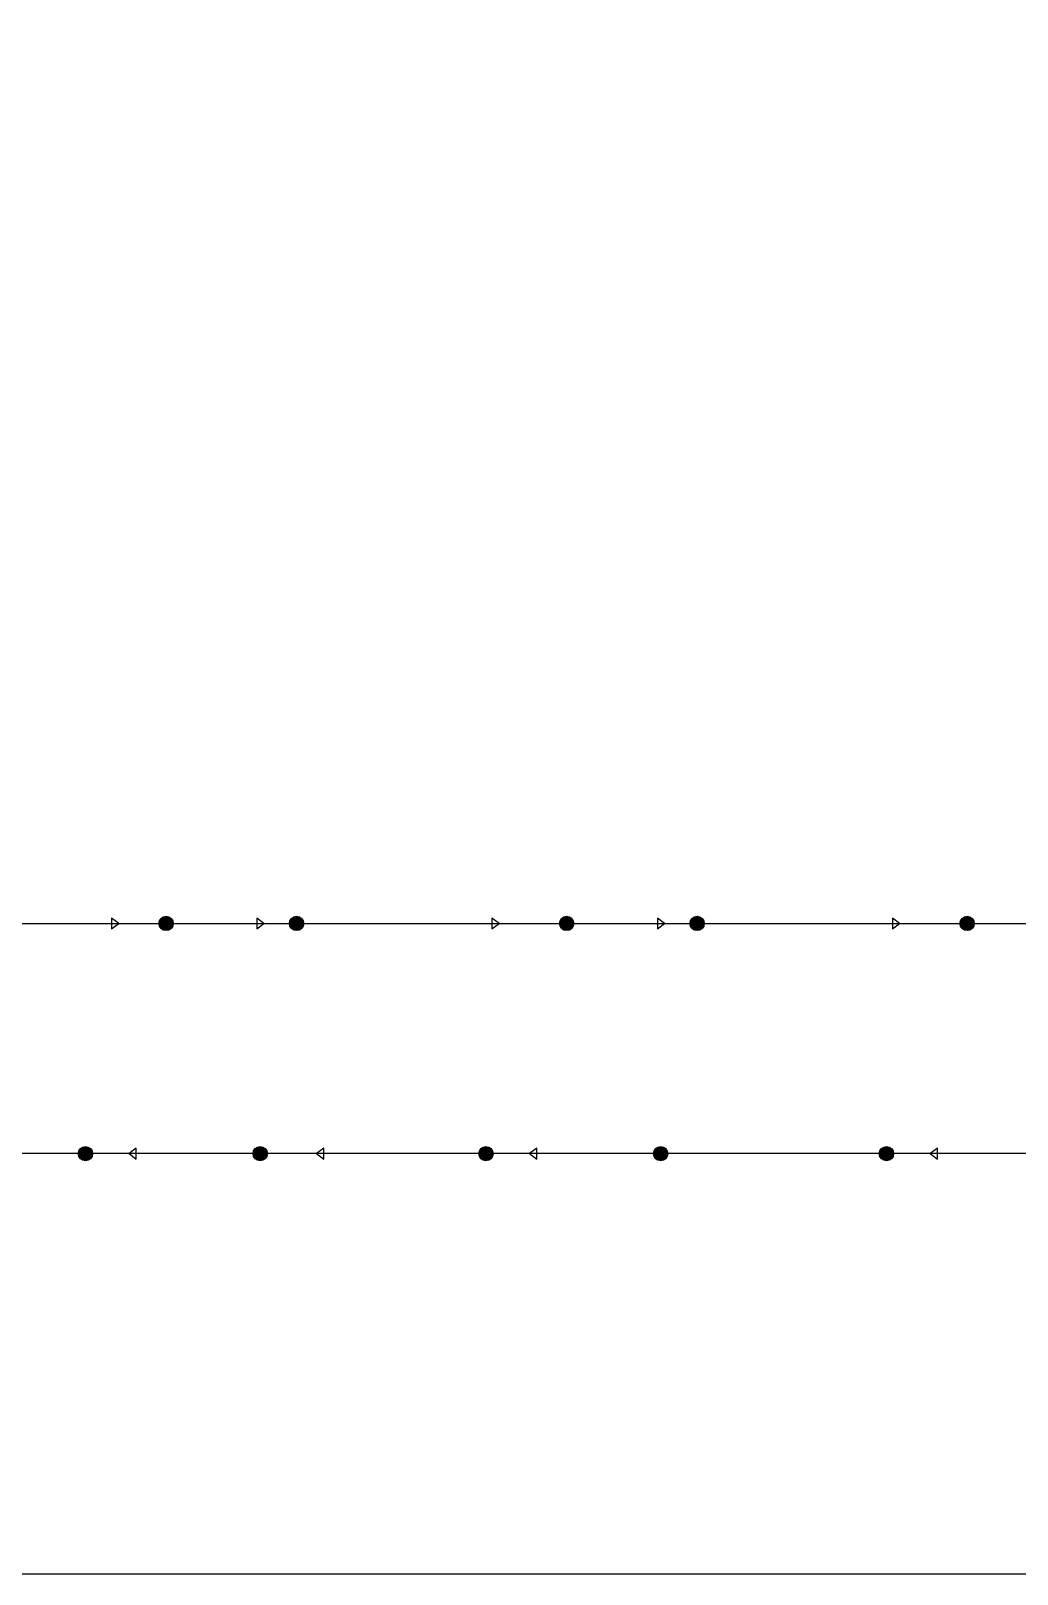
# Model space of a CAD drawing. Header units: millimetres. Extents: x -18594 to 273470, y -238787 to 48452.
# Drawn here: x 99544 to 113308, y -123855 to -102316 of the extents above; entities that cross this region are included whole.
import ezdxf

# ---------------------------------------------------------------- set-up
doc = ezdxf.new("R2010")
doc.units = ezdxf.units.MM
doc.layers.add('AM_BOR', color=4, linetype='Continuous', lineweight=25)
doc.layers.add('AM_VIEWS', color=1, linetype='Continuous', lineweight=25, plot=False)
doc.layers.add('Xref AGV layout$0$Ndc8_F_Fast', color=5, linetype='Continuous', true_color=0x0000ff)
doc.layers.add('Xref AGV layout$0$Ndc8_Point', color=7, linetype='Continuous', true_color=0x000080)

# ---------------------------------------------------------------- blocks, each defined once
blk = doc.blocks.new('Xref AGV layout')
at = {"layer": 'Xref AGV layout$0$Ndc8_Point'}
h = blk.add_hatch(color=256, dxfattribs=at)
edge = h.paths.add_edge_path(flags=0)
edge.add_arc((101431, -114774), 100, 0, 360)
h = blk.add_hatch(color=256, dxfattribs=at)
edge = h.paths.add_edge_path(flags=0)
edge.add_arc((103252, -114774), 100, 0, 360)
h = blk.add_hatch(color=256, dxfattribs=at)
edge = h.paths.add_edge_path(flags=0)
edge.add_arc((107021, -114774), 100, 0, 360)
h = blk.add_hatch(color=256, dxfattribs=at)
edge = h.paths.add_edge_path(flags=0)
edge.add_arc((108842, -114774), 100, 0, 360)
h = blk.add_hatch(color=256, dxfattribs=at)
edge = h.paths.add_edge_path(flags=0)
edge.add_arc((112611, -114774), 100, 0, 360)
h = blk.add_hatch(color=256, dxfattribs=at)
edge = h.paths.add_edge_path(flags=0)
edge.add_arc((100305, -117986), 100, 0, 360)
h = blk.add_hatch(color=256, dxfattribs=at)
edge = h.paths.add_edge_path(flags=0)
edge.add_arc((102744, -117986), 100, 0, 360)
h = blk.add_hatch(color=256, dxfattribs=at)
edge = h.paths.add_edge_path(flags=0)
edge.add_arc((105895, -117986), 100, 0, 360)
h = blk.add_hatch(color=256, dxfattribs=at)
edge = h.paths.add_edge_path(flags=0)
edge.add_arc((108334, -117986), 100, 0, 360)
h = blk.add_hatch(color=256, dxfattribs=at)
edge = h.paths.add_edge_path(flags=0)
edge.add_arc((111485, -117986), 100, 0, 360)
at = {"layer": 'Xref AGV layout$0$Ndc8_F_Fast'}
for points in [[(98782, -114774), (101431, -114774)], [(100769, -114774), (100669, -114699), (100669, -114849), (100769, -114774)], [(101431, -114774), (103252, -114774)], [(102797, -114774), (102697, -114699), (102697, -114849), (102797, -114774)], [(103252, -114774), (107021, -114774)], [(106079, -114774), (105979, -114699), (105979, -114849), (106079, -114774)], [(107021, -114774), (108842, -114774)], [(108387, -114774), (108287, -114699), (108287, -114849), (108387, -114774)], [(108842, -114774), (112611, -114774)], [(111669, -114774), (111569, -114699), (111569, -114849), (111669, -114774)], [(112611, -114774), (114432, -114774)], [(100305, -117986), (98274, -117986)], [(102744, -117986), (100305, -117986)], [(100915, -117986), (101015, -118061), (101015, -117911), (100915, -117986)], [(105895, -117986), (102744, -117986)], [(103532, -117986), (103632, -118061), (103632, -117911), (103532, -117986)], [(108334, -117986), (105895, -117986)], [(106505, -117986), (106605, -118061), (106605, -117911), (106505, -117986)], [(111485, -117986), (108334, -117986)], [(113924, -117986), (111485, -117986)], [(112095, -117986), (112195, -118061), (112195, -117911), (112095, -117986)]]:
    blk.add_lwpolyline(points, dxfattribs=at)
at = {"layer": 'Xref AGV layout$0$Ndc8_Point'}
for centre in [(101431, -114774), (103252, -114774), (107021, -114774), (108842, -114774), (112611, -114774), (100305, -117986), (102744, -117986), (105895, -117986), (108334, -117986), (111485, -117986)]:
    blk.add_circle(centre, 100, dxfattribs=at)

msp = doc.modelspace()

# ---------------------------------------------------------------- linework, layer by layer
at = {"layer": 'AM_VIEWS', "color": 8}
msp.add_lwpolyline([(-18594, 48452), (273470, 48452), (273470, -123855), (-18594, -123855)], close=True, dxfattribs=at)

# ---------------------------------------------------------------- block references
at = {"layer": 'AM_BOR'}
msp.add_blockref('Xref AGV layout', (0, 0), dxfattribs=at)

doc.saveas('drawing.dxf')
